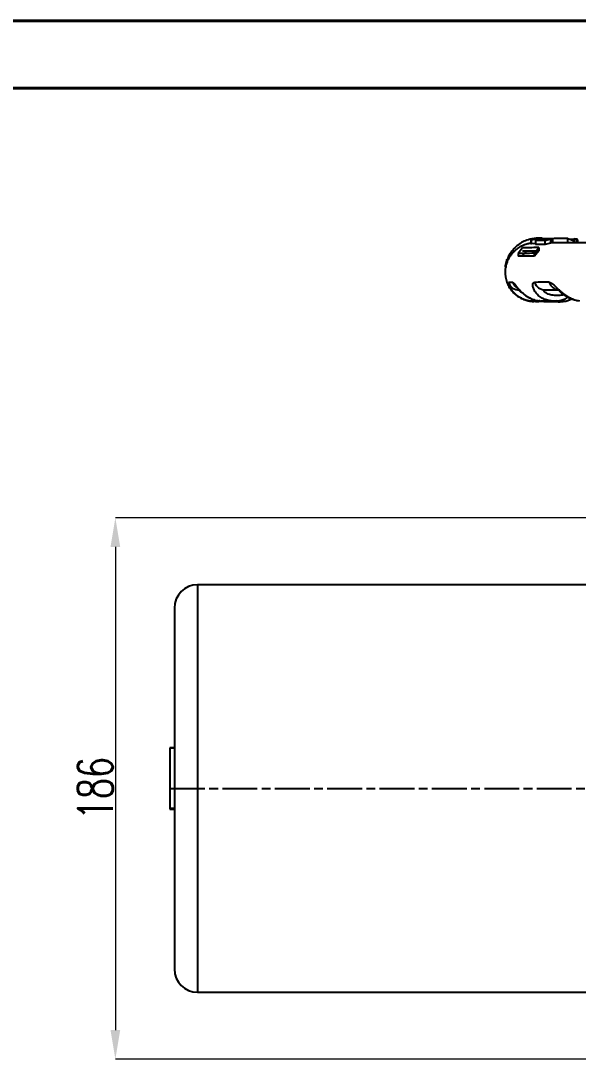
# Model space of a CAD drawing. Header units: millimetres. Extents: x 2223 to 4172, y 741 to 2119.
# Drawn here: x 3234.9 to 3426.4, y 1762.2 to 2119 of the extents above; entities that cross this region are included whole.
import ezdxf

# ---------------------------------------------------------------- set-up
doc = ezdxf.new("R2010")
doc.units = ezdxf.units.MM
doc.linetypes.add('AM_ISO08W050', pattern=[18, 12, -1.5, 3, -1.5])
for name, color, linetype, lineweight in [('AM_5', 3, 'Continuous', 25), ('AM_7', 4, 'AM_ISO08W050', 25), ('AM_BOR', 7, 'Continuous', 50), ('粗实线', 7, 'Continuous', 40)]:
    doc.layers.add(name, color=color, linetype=linetype, lineweight=lineweight)
doc.styles.add('SLDTEXTSTYLE1', font='txt.shx', dxfattribs={"width": 0.7, "bigfont": 'gbcbig.shx'})
doc.dimstyles.new('SLDDIMSTYLE12$0', dxfattribs={"dimtxt": 12, "dimasz": 10, "dimexe": 0, "dimexo": 0.0625, "dimgap": 0.875, "dimtad": 1, "dimdec": 1, "dimlfac": 1.8, "dimrnd": 1e-09, "dimzin": 12, "dimdsep": 46, "dimtxsty": 'SLDTEXTSTYLE1', "dimcen": 0.09, "dimdle": 8.16, "dimclrd": 3, "dimclre": 3, "dimadec": 0, "dimazin": 3, "dimtfac": 1, "dimtdec": 1, "dimtofl": 0, "dimtmove": 0, "dimatfit": 3, "dimfxl": 0, "dimfrac": 2, "dimtolj": 1, "dimlwd": 5, "dimlwe": 5, "dimarcsym": 0})

# ---------------------------------------------------------------- blocks, each defined once
blk = doc.blocks.new('*D30')
at = {"layer": 'AM_5', "color": 3, "lineweight": 5, "transparency": 16777216}
blk.add_line((3436.6, 1948.25), (3267.39, 1948.25), dxfattribs=at)
at = {"layer": 'AM_5', "color": 3, "linetype": 'Continuous', "lineweight": 5, "transparency": 16777216}
for p, q in [((3267.39, 1938.25), (3267.39, 1772.25)), ((3436.6, 1762.25), (3267.39, 1762.25))]:
    blk.add_line(p, q, dxfattribs=at)
at = {"layer": 'AM_5', "color": 3, "transparency": 16777216}
for points in [[(3265.72, 1938.25), (3269.05, 1938.25), (3267.39, 1948.25)], [(3265.72, 1772.25), (3269.05, 1772.25), (3267.39, 1762.25)]]:
    blk.add_solid(points, dxfattribs=at)
at = {"layer": 'Defpoints', "color": 0, "transparency": 16777216}
for p in [(3436.66, 1948.25), (3267.39, 1762.25), (3436.66, 1762.25)]:
    blk.add_point(p, dxfattribs=at)
at = {"layer": 'AM_5', "color": 0, "transparency": 16777216, "insert": (3260.51, 1855.25), "char_height": 12, "attachment_point": 5, "rotation": 90, "style": 'SLDTEXTSTYLE1'}
blk.add_mtext('\\A1;186', dxfattribs=at)
blk = doc.blocks.new('rA3')
at = {"layer": '粗实线'}
for p, q in [((753.384, 421.26), (333.384, 421.26)), ((748.384, 416.26), (358.384, 416.26))]:
    blk.add_line(p, q, dxfattribs=at)

msp = doc.modelspace()

# ---------------------------------------------------------------- linework, layer by layer
at = {"color": 7, "linetype": 'Continuous', "lineweight": 25}
for p, q in [((3410.359, 2043.736), (3412.861, 2044.23)), ((3411.962, 2044.296), (3410.57, 2044.072)), ((3413.123, 2044.321), (3411.962, 2044.296)), ((3412.861, 2044.23), (3414.048, 2044.373)), ((3413.146, 2044.323), (3413.123, 2044.321)), ((3413.873, 2044.37), (3413.146, 2044.323)), ((3414.048, 2044.373), (3413.873, 2044.37)), ((3407.301, 2041.002), (3405.754, 2039.027)), ((3411.772, 2044.099), (3410.181, 2043.733)), ((3410.359, 2043.736), (3410.181, 2043.733)), ((3410.181, 2043.733), (3410.181, 2042.328)), ((3410.359, 2042.331), (3410.181, 2042.328)), ((3410.359, 2042.331), (3410.359, 2043.736)), ((3411.733, 2042.492), (3410.359, 2042.331)), ((3411.772, 2044.099), (3410.57, 2044.072)), ((3411.599, 2042.429), (3410.921, 2042.422)), ((3411.37, 2039.127), (3412.868, 2041.082)), ((3413.595, 2044.107), (3411.733, 2043.492)), ((3415.088, 2043.529), (3411.733, 2043.492)), ((3411.733, 2043.492), (3411.733, 2042.148)), ((3415.088, 2042.176), (3411.733, 2042.148)), ((3412.868, 2041.082), (3412.868, 2040.009)), ((3416.933, 2044.14), (3413.595, 2044.107)), ((3415.088, 2043.529), (3416.933, 2044.14)), ((3415.088, 2042.176), (3415.088, 2043.529)), ((3416.933, 2042.605), (3415.088, 2042.176)), ((3417.62, 2043.703), (3416.894, 2043.891)), ((3416.933, 2044.14), (3416.933, 2042.605)), ((3417.476, 2044.091), (3416.953, 2044.135)), ((3416.973, 2044.17), (3417.137, 2044.151)), ((3417.62, 2043.293), (3417.255, 2043.432)), ((3417.62, 2044.145), (3417.62, 2042.678)), ((3422.86, 2044.182), (3424.792, 2043.548)), ((3422.86, 2042.71), (3422.86, 2044.182)), ((3423.522, 2043.965), (3424.97, 2043.959)), ((3424.792, 2043.548), (3424.792, 2042.72)), ((3424.792, 2042.984), (3425.181, 2042.775)), ((3425.181, 2042.775), (3424.792, 2042.768)), ((3425.253, 2044.125), (3424.97, 2043.959)), ((3424.97, 2043.959), (3424.97, 2042.888)), ((3425.253, 2044.125), (3425.979, 2044.122)), ((3425.253, 2042.722), (3425.253, 2044.125)), ((3426.279, 2043.796), (3425.979, 2044.122)), ((3425.979, 2044.122), (3425.979, 2042.726)), ((3426.279, 2042.727), (3426.279, 2043.796)), ((3403.089, 2038.23), (3403.089, 2039.136)), ((3405.754, 2039.027), (3405.754, 2038.082)), ((3407.043, 2038.107), (3408.699, 2039.977)), ((3412.868, 2040.009), (3411.37, 2038.128)), ((3411.37, 2038.128), (3411.37, 2039.127)), ((3401.942, 2036.942), (3401.347, 2034.795)), ((3401.347, 2034.795), (3401.347, 2034.445)), ((3401.497, 2034.445), (3401.347, 2034.445)), ((3401.942, 2036.048), (3401.725, 2035.267)), ((3401.954, 2036.964), (3401.942, 2036.942)), ((3401.942, 2036.048), (3401.942, 2036.942)), ((3401.954, 2036.072), (3401.942, 2036.048)), ((3401.954, 2036.072), (3401.954, 2036.964)), ((3414.935, 2026.564), (3419.845, 2026.59)), ((3414.935, 2026.564), (3419.965, 2026.56)), ((3412.581, 2022.725), (3413.062, 2022.83)), ((3410.348, 2022.632), (3410.261, 2022.636)), ((3410.268, 2022.644), (3410.303, 2022.654)), ((3410.283, 2022.648), (3410.34, 2022.616)), ((3410.303, 2022.654), (3410.349, 2022.679)), ((3410.393, 2022.644), (3410.349, 2022.679)), ((3410.393, 2022.644), (3410.349, 2022.632)), ((3410.661, 2022.611), (3410.634, 2022.643)), ((3411.34, 2022.636), (3413.254, 2022.707)), ((3414.478, 2022.564), (3413.777, 2022.709)), ((3414.566, 2022.555), (3414.402, 2022.589)), ((3414.478, 2022.564), (3414.402, 2022.589)), ((3414.523, 2022.564), (3414.478, 2022.564)), ((3415.095, 2022.575), (3414.566, 2022.555)), ((3415.091, 2022.556), (3415.47, 2022.505)), ((3417.239, 2022.657), (3415.095, 2022.575)), ((3417.145, 2022.74), (3417.322, 2022.768)), ((3418.829, 2022.796), (3417.24, 2022.729)), ((3417.24, 2022.729), (3417.322, 2022.768)), ((3418.219, 2022.682), (3418.571, 2022.748)), ((3418.916, 2022.522), (3420.118, 2022.57)), ((3419.517, 2022.474), (3419.813, 2022.472)), ((3436.663, 1925.247), (3295.663, 1925.248)), ((3286.163, 1869.175), (3286.162, 1848.442)), ((3286.163, 1869.175), (3287.663, 1869.175)), ((3287.663, 1869.175), (3286.163, 1869.175)), ((3286.163, 1869.175), (3286.163, 1869.175)), ((3286.162, 1848.442), (3287.662, 1848.442)), ((3286.162, 1848.442), (3286.162, 1848.209)), ((3286.162, 1848.209), (3287.662, 1848.209)), ((3295.662, 1785.248), (3436.662, 1785.247))]:
    msp.add_line(p, q, dxfattribs=at)
at = {"color": 7, "linetype": 'Continuous', "lineweight": 25, "flags": 128}
msp.add_lwpolyline([(3295.663, 1925.248), (3295.663, 1925.069), (3295.663, 1924.535), (3295.663, 1923.648), (3295.663, 1922.412), (3295.663, 1920.834), (3295.663, 1918.922), (3295.663, 1916.685), (3295.663, 1914.135), (3295.663, 1911.285), (3295.663, 1908.15), (3295.663, 1904.745), (3295.663, 1901.088), (3295.663, 1897.197), (3295.663, 1893.092), (3295.663, 1888.795), (3295.663, 1884.327), (3295.663, 1879.71), (3295.663, 1874.969), (3295.663, 1870.127), (3295.663, 1865.21), (3295.663, 1860.241), (3295.662, 1855.248), (3295.662, 1850.254), (3295.662, 1845.285), (3295.662, 1840.368), (3295.662, 1835.526), (3295.662, 1830.785), (3295.662, 1826.168), (3295.662, 1821.7), (3295.662, 1817.403), (3295.662, 1813.298), (3295.662, 1809.407), (3295.662, 1805.75), (3295.662, 1802.345), (3295.662, 1799.21), (3295.662, 1796.36), (3295.662, 1793.81), (3295.662, 1791.573), (3295.662, 1789.661), (3295.662, 1788.083), (3295.662, 1786.847), (3295.662, 1785.96), (3295.662, 1785.426), (3295.662, 1785.248)], dxfattribs=at)
at = {"color": 7, "linetype": 'Continuous', "lineweight": 25}
for centre, radius, start, end in [((3405.31, 1916.626), 112.461, 90.67829, 91.46899), ((3406.159, 2030.463), 3.99, 200.7466, 269.94723), ((3407.713, 2030.478), 3.987, 200.53714, 238.92466), ((3435.056, -1871.212), 3900.426, 90.273673, 90.347423), ((3415.001, 2030.359), 3.796, 198.69099, 269.01094), ((3419.946, 2030.281), 3.692, 197.51104, 268.43264), ((3426.998, 3429.586), 1407.053, 269.518479, 269.594895), ((3295.663, 1917.248), 8, 89.99969, 179.99969), ((3295.662, 1793.248), 8, 179.99969, 269.99969)]:
    msp.add_arc(centre, radius, start, end, dxfattribs=at)
for points, knots in [([(3410.181, 2042.519), (3410.128, 2042.514), (3409.99, 2042.499), (3409.612, 2042.442), (3409.044, 2042.329), (3408.323, 2042.137), (3407.41, 2041.81), (3406.284, 2041.262), (3405.027, 2040.414), (3403.799, 2039.252), (3402.748, 2037.837), (3401.955, 2036.242), (3401.455, 2034.528), (3401.267, 2032.751), (3401.395, 2030.969), (3401.838, 2029.238), (3402.58, 2027.612), (3403.597, 2026.144), (3404.857, 2024.881), (3406.222, 2023.928), (3407.481, 2023.321), (3408.477, 2022.98), (3409.237, 2022.793), (3409.81, 2022.691), (3410.133, 2022.648), (3410.237, 2022.639), (3410.261, 2022.636)], [0, 0, 0, 0, 0.0148867, 0.0392673, 0.0620584, 0.0873333, 0.1182037, 0.1585511, 0.2087423, 0.2639748, 0.320539, 0.3773811, 0.4342854, 0.491206, 0.5481328, 0.6050646, 0.6620035, 0.7189518, 0.7759064, 0.832816, 0.878701, 0.9113007, 0.9380514, 0.963413, 0.9915051, 1, 1, 1, 1]), ([(3410.567, 2044.073), (3410.136, 2043.991), (3409.038, 2043.781), (3407.396, 2043.069), (3405.69, 2041.997), (3404.223, 2040.687), (3403.455, 2039.637), (3403.089, 2039.136)], [0, 0, 0, 0, 0.1436466, 0.3657796, 0.5794741, 0.7996194, 1, 1, 1, 1]), ([(3412.868, 2041.082), (3411.75, 2041.068), (3409.53, 2041.04), (3408.041, 2041.015), (3407.301, 2041.002)], [0, 0, 0, 0, 0.5034187, 1, 1, 1, 1]), ([(3416.804, 2043.955), (3416.959, 2043.94), (3417.281, 2043.909), (3417.504, 2043.799), (3417.62, 2043.742)], [0, 0, 0, 0, 0.4794776, 1, 1, 1, 1]), ([(3416.804, 2043.764), (3416.896, 2043.746), (3417.212, 2043.685), (3417.451, 2043.583), (3417.62, 2043.511)], [0, 0, 0, 0, 0.2892723, 1, 1, 1, 1]), ([(3416.804, 2043.606), (3416.877, 2043.586), (3417.162, 2043.51), (3417.424, 2043.367), (3417.62, 2043.26)], [0, 0, 0, 0, 0.2547132, 1, 1, 1, 1]), ([(3417.62, 2044.014), (3417.618, 2044.015), (3417.399, 2044.08), (3417.165, 2044.061), (3416.933, 2044.041)], [0, 0, 0, 0, 0.0059339, 1, 1, 1, 1]), ([(3417.62, 2043.218), (3417.457, 2043.313), (3417.238, 2043.442), (3416.996, 2043.51), (3416.933, 2043.528)], [0, 0, 0, 0, 0.7422142, 1, 1, 1, 1]), ([(3571.664, 2042.924), (3569.265, 2042.924), (3565.884, 2042.924), (3560.881, 2042.924), (3556.59, 2042.923), (3551.485, 2042.922), (3546.143, 2042.92), (3540.577, 2042.918), (3534.875, 2042.916), (3529.09, 2042.913), (3523.265, 2042.909), (3517.435, 2042.905), (3511.628, 2042.9), (3505.869, 2042.895), (3500.178, 2042.889), (3494.573, 2042.883), (3489.073, 2042.876), (3483.691, 2042.869), (3478.442, 2042.861), (3473.338, 2042.853), (3468.39, 2042.845), (3463.611, 2042.836), (3459.008, 2042.826), (3454.591, 2042.817), (3450.369, 2042.807), (3446.349, 2042.796), (3442.538, 2042.786), (3438.94, 2042.775), (3435.562, 2042.764), (3432.407, 2042.753), (3429.479, 2042.741), (3426.78, 2042.73), (3424.312, 2042.718), (3422.072, 2042.706), (3420.067, 2042.695), (3418.342, 2042.683), (3417.379, 2042.676), (3416.933, 2042.673)], [0, 0, 0, 0, 0.0344071, 0.0485109, 0.0718894, 0.0961605, 0.1221805, 0.149305, 0.1772714, 0.2058697, 0.2349502, 0.2644009, 0.2941371, 0.3240924, 0.3542143, 0.3844599, 0.4147936, 0.445185, 0.4756078, 0.5060385, 0.5364555, 0.5668389, 0.5971695, 0.6274283, 0.6575964, 0.6876542, 0.7175815, 0.7473561, 0.7769545, 0.8063502, 0.8355137, 0.8644114, 0.8930048, 0.921249, 0.9490912, 0.9764687, 1, 1, 1, 1]), ([(3416.945, 2044.162), (3417.099, 2044.166), (3417.285, 2044.171), (3417.464, 2044.12), (3417.495, 2044.111)], [0, 0, 0, 0, 0.8253899, 1, 1, 1, 1]), ([(3422.86, 2044.182), (3421.815, 2044.176), (3419.721, 2044.164), (3418.321, 2044.151), (3417.62, 2044.145)], [0, 0, 0, 0, 0.4988559, 1, 1, 1, 1]), ([(3403.089, 2039.136), (3402.943, 2038.906), (3402.656, 2038.453), (3402.317, 2037.797), (3402.101, 2037.318), (3402.001, 2037.077), (3401.963, 2036.984), (3401.957, 2036.971), (3401.954, 2036.964)], [0, 0, 0, 0, 0.2914797, 0.5750699, 0.8079281, 0.8967748, 0.9490808, 1, 1, 1, 1]), ([(3403.662, 2038.981), (3403.659, 2038.979), (3403.419, 2038.776), (3403.253, 2038.502), (3403.089, 2038.23)], [0, 0, 0, 0, 0.01355435, 1, 1, 1, 1]), ([(3411.37, 2039.127), (3410.242, 2039.109), (3408.002, 2039.074), (3406.5, 2039.043), (3405.754, 2039.027)], [0, 0, 0, 0, 0.5039201, 1, 1, 1, 1]), ([(3411.37, 2038.128), (3410.25, 2038.121), (3408.009, 2038.106), (3406.506, 2038.09), (3405.754, 2038.082)], [0, 0, 0, 0, 0.5000002, 1, 1, 1, 1]), ([(3407.301, 2039.963), (3408.046, 2039.971), (3409.536, 2039.986), (3411.757, 2040.002), (3412.868, 2040.009)], [0, 0, 0, 0, 0.4999998, 1, 1, 1, 1]), ([(3410.303, 2022.654), (3409.701, 2022.753), (3408.531, 2022.946), (3406.877, 2023.629), (3405.659, 2024.391), (3404.81, 2025.1), (3404.249, 2025.652), (3403.757, 2026.227), (3403.327, 2026.822), (3402.982, 2027.394), (3402.628, 2028.101), (3402.371, 2028.855), (3402.408, 2028.985), (3402.427, 2029.05)], [0, 0, 0, 0, 0.1284973, 0.2497639, 0.3799902, 0.4410033, 0.4995684, 0.5633982, 0.624473, 0.6884765, 0.7497189, 0.8750081, 1, 1, 1, 1]), ([(3403.979, 2029.079), (3404.095, 2029.017), (3404.328, 2028.891), (3404.98, 2027.997), (3405.711, 2027.065), (3406.422, 2026.278), (3407.194, 2025.514), (3408.085, 2024.783), (3409.076, 2024.137), (3410.131, 2023.569), (3411.543, 2022.998), (3412.712, 2022.807), (3413.313, 2022.708)], [0, 0, 0, 0, 0.1245331, 0.2497204, 0.3746604, 0.4358129, 0.4997369, 0.6193085, 0.6831267, 0.7499061, 0.8713351, 1, 1, 1, 1]), ([(3406.096, 2026.65), (3406.087, 2026.648), (3406.054, 2026.639), (3406.181, 2026.487), (3406.459, 2026.185), (3407.073, 2025.592), (3408.109, 2024.708), (3409.805, 2023.693), (3411.287, 2023.015), (3412.198, 2022.921), (3412.334, 2022.907)], [0, 0, 0, 0, 0.023323, 0.0856596, 0.1580207, 0.2430344, 0.4417407, 0.6789866, 0.9522608, 1, 1, 1, 1]), ([(3407.353, 2025.428), (3407.224, 2025.49), (3406.841, 2025.673), (3406.395, 2026.042), (3406.114, 2026.399), (3406.141, 2026.448), (3406.155, 2026.473)], [0, 0, 0, 0, 0.1407072, 0.4184993, 0.7090977, 1, 1, 1, 1]), ([(3417.145, 2022.74), (3416.578, 2022.838), (3415.476, 2023.029), (3413.964, 2023.71), (3412.891, 2024.473), (3412.183, 2025.182), (3411.737, 2025.736), (3411.373, 2026.311), (3411.091, 2026.908), (3410.909, 2027.481), (3410.797, 2028.191), (3410.885, 2028.947), (3411.232, 2029.077), (3411.405, 2029.143)], [0, 0, 0, 0, 0.12847248, 0.24975174, 0.3799936, 0.44100837, 0.49957067, 0.56339972, 0.6244689, 0.68847721, 0.74971847, 0.87501061, 1, 1, 1, 1]), ([(3421.507, 2024.898), (3421.367, 2024.857), (3420.6, 2024.634), (3419.183, 2024.588), (3417.347, 2024.723), (3415.917, 2025.155), (3415.053, 2025.687), (3414.675, 2026.131), (3414.641, 2026.491), (3414.837, 2026.539), (3414.935, 2026.564)], [0, 0, 0, 0, 0.0426739, 0.2343151, 0.4259587, 0.6169991, 0.7170695, 0.8085352, 0.9042176, 1, 1, 1, 1]), ([(3416.426, 2029.17), (3416.69, 2029.107), (3417.22, 2028.981), (3418.232, 2028.081), (3419.176, 2027.145), (3420.007, 2026.356), (3420.866, 2025.589), (3421.803, 2024.857), (3422.803, 2024.21), (3423.845, 2023.642), (3425.207, 2023.074), (3426.302, 2022.886), (3426.864, 2022.789)], [0, 0, 0, 0, 0.1245352, 0.2497123, 0.3746683, 0.4358121, 0.4997348, 0.6193036, 0.6831306, 0.7499247, 0.8713728, 1, 1, 1, 1]), ([(3420.061, 2026.431), (3420.015, 2026.418), (3419.862, 2026.374), (3419.796, 2026.3), (3419.899, 2026.128), (3420.173, 2025.885), (3420.514, 2025.613), (3420.977, 2025.265), (3422.067, 2024.489), (3423.648, 2023.627), (3425.263, 2023.01), (3426.063, 2022.936), (3426.258, 2022.919)], [0, 0, 0, 0, 0.0349153, 0.1182998, 0.1932785, 0.2622653, 0.3240599, 0.3768786, 0.4681528, 0.7421421, 0.9372986, 1, 1, 1, 1]), ([(3418.571, 2022.748), (3419.629, 2022.842), (3421.258, 2022.987), (3422.644, 2023.823), (3423.13, 2024.116)], [0, 0, 0, 0, 0.6493093, 1, 1, 1, 1]), ([(3419.786, 2022.472), (3420.397, 2022.505), (3421.593, 2022.569), (3423.063, 2022.968), (3423.871, 2023.354), (3424.147, 2023.487)], [0, 0, 0, 0, 0.4074999, 0.7971073, 1, 1, 1, 1]), ([(3420.118, 2022.57), (3420.583, 2022.573), (3421.91, 2022.58), (3423.32, 2022.987), (3424.111, 2023.484), (3424.126, 2023.494)], [0, 0, 0, 0, 0.3456559, 0.9874843, 1, 1, 1, 1]), ([(3410.365, 2022.626), (3410.426, 2022.62), (3410.692, 2022.593), (3410.928, 2022.583), (3411.101, 2022.576), (3411.207, 2022.572)], [0, 0, 0, 0, 0.102874, 0.4498624, 1, 1, 1, 1]), ([(3413.21, 2022.769), (3413.186, 2022.761), (3412.294, 2022.471), (3411.331, 2022.559), (3410.393, 2022.644)], [0, 0, 0, 0, 0.0262577, 1, 1, 1, 1]), ([(3411.758, 2022.589), (3412.201, 2022.579), (3412.708, 2022.568), (3413.193, 2022.691), (3413.254, 2022.707)], [0, 0, 0, 0, 0.87522233, 1, 1, 1, 1]), ([(3413.089, 2022.744), (3413.069, 2022.74), (3412.85, 2022.695), (3412.56, 2022.664), (3412.225, 2022.625), (3412.132, 2022.62), (3412.078, 2022.617)], [0, 0, 0, 0, 0.02437842, 0.26552725, 0.57548966, 1, 1, 1, 1]), ([(3413.313, 2022.708), (3413.858, 2022.714), (3414.947, 2022.724), (3416.412, 2022.734), (3417.145, 2022.74)], [0, 0, 0, 0, 0.4993996, 1, 1, 1, 1]), ([(3417.24, 2022.729), (3416.508, 2022.724), (3415.044, 2022.714), (3413.954, 2022.704), (3413.408, 2022.698)], [0, 0, 0, 0, 0.4993996, 1, 1, 1, 1]), ([(3414.5, 2022.65), (3414.785, 2022.653), (3415.457, 2022.66), (3416.699, 2022.671), (3417.755, 2022.678), (3418.252, 2022.682)], [0, 0, 0, 0, 0.2805546, 0.6611713, 1, 1, 1, 1]), ([(3414.566, 2022.555), (3415.197, 2022.55), (3416.461, 2022.539), (3418.097, 2022.528), (3418.916, 2022.522)], [0, 0, 0, 0, 0.499399, 1, 1, 1, 1]), ([(3418.832, 2022.532), (3418.012, 2022.537), (3416.483, 2022.547), (3415.3, 2022.557), (3414.752, 2022.562)], [0, 0, 0, 0, 0.5361807, 1, 1, 1, 1]), ([(3287.663, 1917.248), (3287.663, 1917.159), (3287.663, 1916.978), (3287.663, 1915.489), (3287.663, 1913.242), (3287.663, 1910.399), (3287.663, 1907.22), (3287.663, 1903.46), (3287.663, 1899.166), (3287.663, 1894.404), (3287.663, 1889.253), (3287.663, 1883.801), (3287.663, 1877.562), (3287.663, 1870.56), (3287.663, 1862.887), (3287.663, 1855.248), (3287.662, 1847.609), (3287.662, 1839.936), (3287.662, 1832.933), (3287.662, 1826.694), (3287.662, 1821.243), (3287.662, 1816.091), (3287.662, 1811.329), (3287.662, 1807.035), (3287.662, 1803.275), (3287.662, 1800.096), (3287.662, 1797.253), (3287.662, 1795.006), (3287.662, 1793.517), (3287.662, 1793.336), (3287.662, 1793.248)], [0, 0, 0, 0, 0.03881441, 0.07883249, 0.1199761, 0.15188795, 0.18430368, 0.21706425, 0.25, 0.28293574, 0.31569631, 0.34811204, 0.38002389, 0.4211651, 0.46118377, 0.5, 0.53881379, 0.57883249, 0.6199761, 0.65188795, 0.68430368, 0.71706425, 0.75, 0.78293574, 0.81569631, 0.84811204, 0.88002389, 0.9211651, 0.96118438, 1, 1, 1, 1])]:
    msp.add_open_spline(points, degree=3, knots=knots, dxfattribs=at)
at = {"layer": 'AM_7'}
msp.add_line((3286.163, 1855.247), (3924.379, 1855.247), dxfattribs=at)

# ---------------------------------------------------------------- block references
at = {"layer": 'AM_BOR', "xscale": 4.640625, "yscale": 4.640625, "zscale": 4.640625}
msp.add_blockref('rA3', (675.7, 164.093), dxfattribs=at)

# ---------------------------------------------------------------- dimensions: what is measured, and where the dimension line sits
at = {"layer": 'AM_5'}
dim = msp.add_linear_dim(base=(3267.388, 1762.247), p1=(3436.663, 1948.247), p2=(3436.662, 1762.247), angle=90, dimstyle='SLDDIMSTYLE12$0', override={"dimlfac": 1, "dimpost": ''}, dxfattribs=at)
dim.commit()
dim.dimension.update_dxf_attribs({"geometry": '*D30', "text_midpoint": (3260.513, 1855.247)})

doc.saveas('drawing.dxf')
